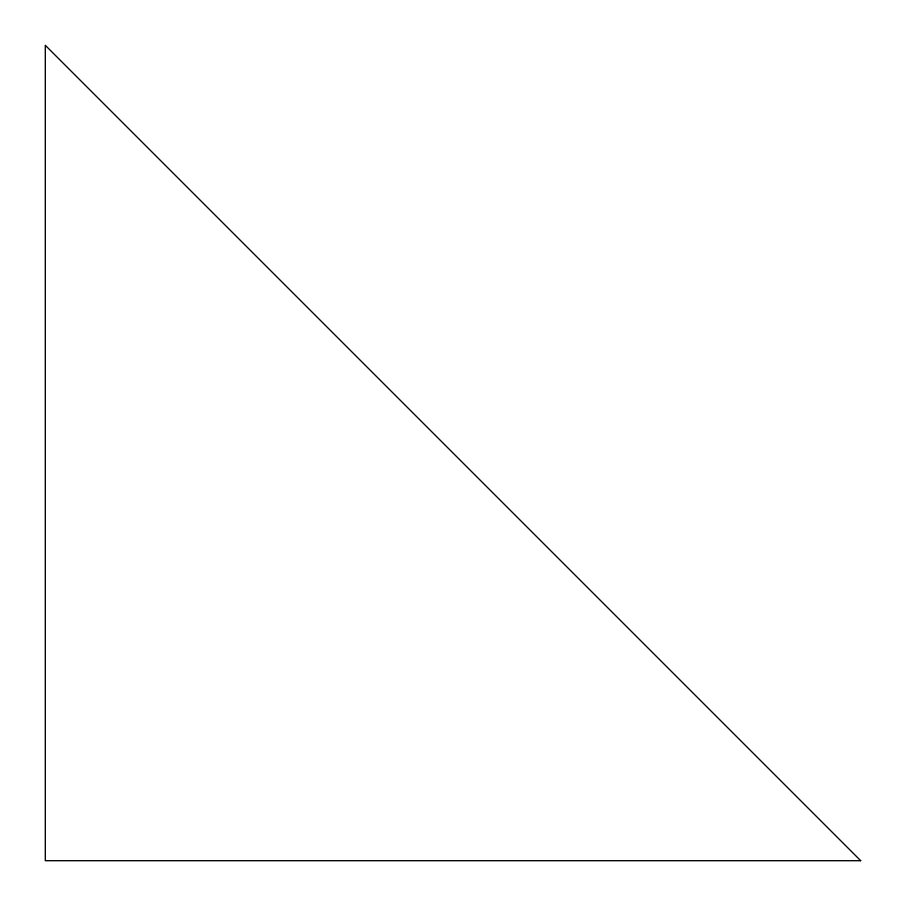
<?xml version="1.0" encoding="UTF-8"?>
<svg xmlns="http://www.w3.org/2000/svg" width="906" height="906" viewBox="0 0 906 906"><rect width="100%" height="100%" fill="white"/><g stroke="black" fill="none" stroke-linecap="round" stroke-linejoin="round"><path stroke-width="1.36" d="M860.7 860.7L45.3 860.7L45.3 45.3L860.7 860.7"/></g></svg>
